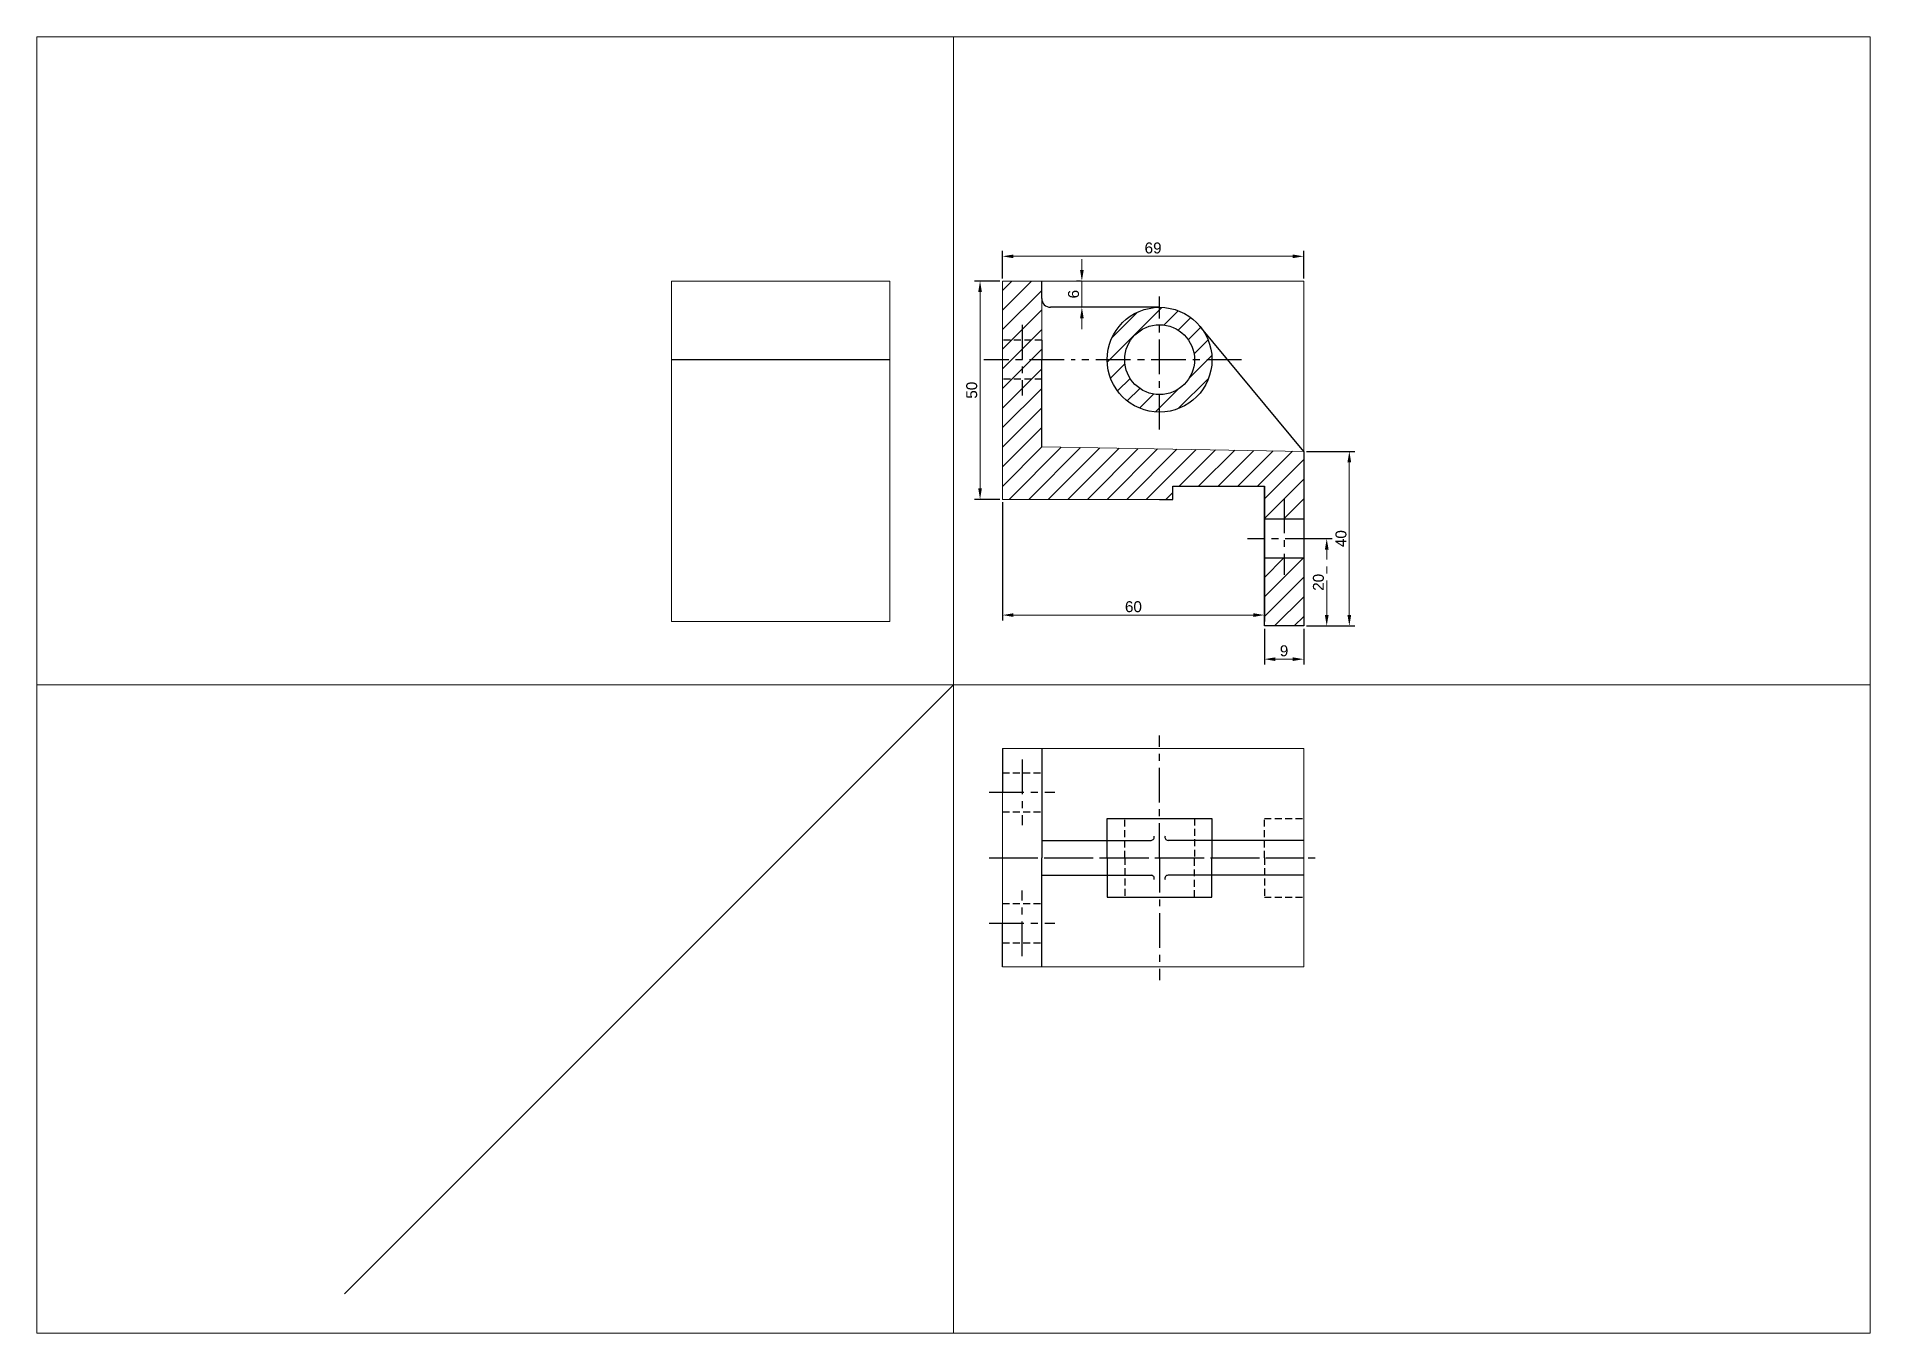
# Model space of a CAD drawing. Header units: millimetres. Extents: x 1544 to 1964, y 252 to 549.
import ezdxf

# ---------------------------------------------------------------- set-up
doc = ezdxf.new("R2010")
doc.units = ezdxf.units.MM
doc.header["$LTSCALE"] = 0.25
doc.linetypes.add('CENTER', pattern=[50.8, 31.75, -6.35, 6.35, -6.35])
doc.linetypes.add('HIDDEN', pattern=[9.525, 6.35, -3.175])
doc.styles.get("Standard").update_dxf_attribs({"font": 'arial.ttf'})
doc.dimstyles.new('ISO-25', dxfattribs={"dimtxt": 2.5, "dimasz": 2.5, "dimexe": 1.25, "dimexo": 0.625, "dimtad": 1, "dimdsep": 46, "dimtxsty": 'Standard', "dimcen": 2.5, "dimadec": 0, "dimazin": 0, "dimtfac": 1, "dimtmove": 0, "dimatfit": 3, "dimfxl": 1, "dimlwd": 9, "dimarcsym": 0})

# ---------------------------------------------------------------- blocks, each defined once
blk = doc.blocks.new('*D2')
at = {"color": 0, "lineweight": -2, "transparency": 16777216}
for p, q in [((1765.02, 492.59), (1759.27, 492.59)), ((1765.02, 442.59), (1759.27, 442.59))]:
    blk.add_line(p, q, dxfattribs=at)
at = {"color": 0, "lineweight": 9, "transparency": 16777216}
blk.add_line((1760.52, 490.09), (1760.52, 445.09), dxfattribs=at)
at = {"color": 0, "transparency": 16777216}
for points in [[(1760.1, 490.09), (1760.94, 490.09), (1760.52, 492.59)], [(1760.1, 445.09), (1760.94, 445.09), (1760.52, 442.59)]]:
    blk.add_solid(points, dxfattribs=at)
at = {"layer": 'Defpoints', "color": 0, "transparency": 16777216}
for p in [(1765.65, 492.59), (1760.52, 442.59), (1765.65, 442.59)]:
    blk.add_point(p, dxfattribs=at)
at = {"color": 0, "transparency": 16777216, "insert": (1758.62, 467.59), "char_height": 2.5, "attachment_point": 5, "rotation": 90}
blk.add_mtext('50', dxfattribs=at)
blk = doc.blocks.new('*D3')
at = {"color": 0, "lineweight": -2, "transparency": 16777216}
for p, q in [((1765.65, 493.21), (1765.65, 499.51)), ((1834.65, 493.21), (1834.65, 499.51))]:
    blk.add_line(p, q, dxfattribs=at)
at = {"color": 0, "lineweight": 9, "transparency": 16777216}
blk.add_line((1832.15, 498.26), (1768.15, 498.26), dxfattribs=at)
at = {"color": 0, "transparency": 16777216}
for points in [[(1768.15, 498.67), (1768.15, 497.84), (1765.65, 498.26)], [(1832.15, 498.67), (1832.15, 497.84), (1834.65, 498.26)]]:
    blk.add_solid(points, dxfattribs=at)
at = {"layer": 'Defpoints', "color": 0, "transparency": 16777216}
for p in [(1765.65, 498.26), (1765.65, 492.59), (1834.65, 492.59)]:
    blk.add_point(p, dxfattribs=at)
at = {"color": 0, "transparency": 16777216, "insert": (1800.15, 500.16), "char_height": 2.5, "attachment_point": 5}
blk.add_mtext('69', dxfattribs=at)
blk = doc.blocks.new('*D4')
at = {"color": 0, "lineweight": 9, "transparency": 16777216}
for p, q in [((1783.84, 495.09), (1783.84, 497.59)), ((1783.84, 486.59), (1783.84, 492.59)), ((1783.84, 484.09), (1783.84, 481.59))]:
    blk.add_line(p, q, dxfattribs=at)
at = {"color": 0, "lineweight": -2, "transparency": 16777216}
for p, q in [((1783.52, 492.59), (1782.59, 492.59)), ((1783.52, 486.59), (1782.59, 486.59))]:
    blk.add_line(p, q, dxfattribs=at)
at = {"color": 0, "transparency": 16777216}
for points in [[(1783.43, 495.09), (1784.26, 495.09), (1783.84, 492.59)], [(1783.43, 484.09), (1784.26, 484.09), (1783.84, 486.59)]]:
    blk.add_solid(points, dxfattribs=at)
at = {"layer": 'Defpoints', "color": 0, "transparency": 16777216}
for p in [(1783.84, 492.59), (1784.14, 492.59), (1784.14, 486.59)]:
    blk.add_point(p, dxfattribs=at)
at = {"color": 0, "transparency": 16777216, "insert": (1781.94, 489.59), "char_height": 2.5, "attachment_point": 5, "rotation": 90}
blk.add_mtext('6', dxfattribs=at)
blk = doc.blocks.new('*D5')
at = {"color": 0, "lineweight": -2, "transparency": 16777216}
for p, q in [((1765.65, 441.96), (1765.65, 414.84)), ((1825.65, 441.96), (1825.65, 414.84))]:
    blk.add_line(p, q, dxfattribs=at)
at = {"color": 0, "lineweight": 9, "transparency": 16777216}
blk.add_line((1768.15, 416.09), (1823.15, 416.09), dxfattribs=at)
at = {"color": 0, "transparency": 16777216}
for points in [[(1768.15, 416.5), (1768.15, 415.67), (1765.65, 416.09)], [(1823.15, 416.5), (1823.15, 415.67), (1825.65, 416.09)]]:
    blk.add_solid(points, dxfattribs=at)
at = {"layer": 'Defpoints', "color": 0, "transparency": 16777216}
for p in [(1765.65, 442.59), (1825.65, 442.59), (1825.65, 416.09)]:
    blk.add_point(p, dxfattribs=at)
at = {"color": 0, "transparency": 16777216, "insert": (1795.65, 417.99), "char_height": 2.5, "attachment_point": 5}
blk.add_mtext('60', dxfattribs=at)
blk = doc.blocks.new('*D6')
at = {"color": 0, "lineweight": -2, "transparency": 16777216}
for p, q in [((1825.65, 412.96), (1825.65, 404.74)), ((1834.65, 412.96), (1834.65, 404.74))]:
    blk.add_line(p, q, dxfattribs=at)
at = {"color": 0, "lineweight": 9, "transparency": 16777216}
blk.add_line((1828.15, 405.99), (1832.15, 405.99), dxfattribs=at)
at = {"color": 0, "transparency": 16777216}
for points in [[(1828.15, 406.4), (1828.15, 405.57), (1825.65, 405.99)], [(1832.15, 406.4), (1832.15, 405.57), (1834.65, 405.99)]]:
    blk.add_solid(points, dxfattribs=at)
at = {"layer": 'Defpoints', "color": 0, "transparency": 16777216}
for p in [(1825.65, 413.59), (1834.65, 413.59), (1834.65, 405.99)]:
    blk.add_point(p, dxfattribs=at)
at = {"color": 0, "transparency": 16777216, "insert": (1830.15, 407.89), "char_height": 2.5, "attachment_point": 5}
blk.add_mtext('9', dxfattribs=at)
blk = doc.blocks.new('*D7')
at = {"color": 0, "lineweight": -2, "transparency": 16777216}
for p, q in [((1835.27, 453.59), (1846.35, 453.59)), ((1835.27, 413.59), (1846.35, 413.59))]:
    blk.add_line(p, q, dxfattribs=at)
at = {"color": 0, "lineweight": 9, "transparency": 16777216}
blk.add_line((1845.1, 451.09), (1845.1, 416.09), dxfattribs=at)
at = {"color": 0, "transparency": 16777216}
for points in [[(1844.68, 451.09), (1845.52, 451.09), (1845.1, 453.59)], [(1844.68, 416.09), (1845.52, 416.09), (1845.1, 413.59)]]:
    blk.add_solid(points, dxfattribs=at)
at = {"layer": 'Defpoints', "color": 0, "transparency": 16777216}
for p in [(1834.65, 453.59), (1834.65, 413.59), (1845.1, 413.59)]:
    blk.add_point(p, dxfattribs=at)
at = {"color": 0, "transparency": 16777216, "insert": (1843.2, 433.59), "char_height": 2.5, "attachment_point": 5, "rotation": 90}
blk.add_mtext('40', dxfattribs=at)
blk = doc.blocks.new('*D8')
at = {"color": 0, "linetype": 'CENTER', "lineweight": -2, "transparency": 16777216}
for p, q in [((1835.27, 433.59), (1841.18, 433.59)), ((1835.27, 413.59), (1841.18, 413.59))]:
    blk.add_line(p, q, dxfattribs=at)
at = {"color": 0, "linetype": 'CENTER', "lineweight": 9, "transparency": 16777216}
blk.add_line((1839.93, 416.09), (1839.93, 431.09), dxfattribs=at)
at = {"color": 0, "linetype": 'CENTER', "transparency": 16777216}
for points in [[(1839.51, 431.09), (1840.35, 431.09), (1839.93, 433.59)], [(1839.51, 416.09), (1840.35, 416.09), (1839.93, 413.59)]]:
    blk.add_solid(points, dxfattribs=at)
at = {"layer": 'Defpoints', "color": 0, "linetype": 'CENTER', "transparency": 16777216}
for p in [(1834.65, 433.59), (1839.93, 433.59), (1834.65, 413.59)]:
    blk.add_point(p, dxfattribs=at)
at = {"color": 0, "linetype": 'CENTER', "transparency": 16777216, "insert": (1838.03, 423.59), "char_height": 2.5, "attachment_point": 5, "rotation": 90}
blk.add_mtext('20', dxfattribs=at)

msp = doc.modelspace()

# ---------------------------------------------------------------- hatches: boundary and pattern name
h = msp.add_hatch()
h.set_pattern_fill('ANSI31', color=256)
h.paths.add_polyline_path([(1834.646, 453.586), (1774.646, 454.586), (1774.646, 470.086), (1765.646, 470.086), (1765.646, 442.586), (1801.646, 442.586), (1804.646, 442.586), (1804.646, 445.586), (1825.646, 445.586), (1825.646, 438.086), (1834.646, 438.086)])
h.paths.add_polyline_path([(1774.646, 492.586), (1765.646, 492.586), (1765.646, 479.086), (1774.646, 479.086)])
h.paths.add_polyline_path([(1774.646, 474.586), (1774.646, 479.086), (1765.646, 479.086), (1765.646, 470.086), (1774.646, 470.086)])
h = msp.add_hatch()
h.set_pattern_fill('ANSI31', color=256)
h.paths.add_polyline_path([(1834.646, 429.086), (1825.646, 429.086), (1825.646, 413.586), (1834.646, 413.586)])
h.paths.add_polyline_path([(1813.646, 474.586), (1809.646, 474.586, -0.4142136), (1801.646, 466.586), (1801.646, 462.586, 0.4142136)], flags=17)
h.paths.add_polyline_path([(1793.646, 474.586), (1789.646, 474.586, 0.4142136), (1801.646, 462.586), (1801.646, 466.586, -0.4142136)], flags=17)
h.paths.add_polyline_path([(1801.646, 482.586), (1801.646, 486.586, 0.4142136), (1789.646, 474.586), (1793.646, 474.586, -0.4142136)], flags=17)
h.paths.add_polyline_path([(1801.646, 486.586), (1801.646, 482.586, -0.4142136), (1809.646, 474.586), (1813.646, 474.586, 0.4142136)], flags=17)

# ---------------------------------------------------------------- linework, layer by layer
at = {"lineweight": 9}
for p, q in [((1754.439, 548.571), (1754.439, 251.571)), ((1689.857, 414.586), (1689.857, 492.586)), ((1739.857, 492.586), (1689.857, 492.586)), ((1739.857, 414.586), (1739.857, 492.586)), ((1834.646, 492.586), (1765.646, 492.586)), ((1765.646, 492.586), (1765.646, 442.586)), ((1765.646, 492.586), (1765.646, 442.586)), ((1765.646, 492.586), (1774.646, 492.586)), ((1774.646, 492.586), (1774.646, 454.586)), ((1834.646, 414.586), (1834.646, 492.586)), ((1774.646, 454.586), (1834.646, 453.586)), ((1765.646, 442.586), (1801.646, 442.586)), ((1739.857, 414.586), (1689.857, 414.586)), ((1544.439, 400.071), (1964.439, 400.071)), ((1754.439, 400.071), (1614.974, 260.606))]:
    msp.add_line(p, q, dxfattribs=at)
for p, q in [((1774.646, 488.586), (1774.646, 492.586)), ((1801.646, 486.586), (1776.646, 486.586)), ((1774.646, 479.086), (1774.646, 474.586)), ((1834.646, 453.586), (1810.883, 482.245)), ((1739.857, 474.586), (1689.857, 474.586)), ((1774.646, 454.586), (1774.646, 474.586)), ((1834.646, 453.586), (1834.646, 413.586)), ((1804.646, 442.586), (1804.646, 445.586)), ((1804.646, 445.586), (1825.646, 445.586)), ((1825.646, 445.586), (1825.646, 414.586)), ((1825.646, 413.586), (1825.646, 445.586)), ((1801.646, 442.586), (1804.646, 442.586)), ((1834.646, 438.086), (1825.646, 438.086)), ((1834.646, 429.086), (1825.646, 429.086)), ((1834.646, 413.586), (1825.646, 413.586)), ((1765.646, 385.489), (1765.646, 375.489)), ((1774.646, 385.489), (1774.646, 360.489)), ((1789.646, 360.489), (1789.646, 369.489)), ((1789.646, 369.489), (1813.646, 369.489)), ((1813.646, 369.489), (1813.646, 360.489)), ((1774.646, 364.489), (1799.721, 364.489)), ((1834.646, 364.489), (1803.57, 364.489)), ((1774.646, 335.489), (1774.646, 360.489)), ((1789.646, 360.489), (1789.646, 351.489)), ((1813.646, 351.489), (1813.646, 360.489)), ((1774.646, 356.489), (1799.721, 356.489)), ((1834.646, 356.489), (1803.57, 356.489)), ((1789.646, 351.489), (1813.646, 351.489)), ((1765.646, 335.489), (1765.646, 345.489))]:
    msp.add_line(p, q)
at = {"linetype": 'CENTER'}
for p, q in [((1801.646, 458.586), (1801.646, 489.057)), ((1770.146, 482.579), (1770.146, 466.377)), ((1779.79, 474.586), (1761.385, 474.586)), ((1820.38, 474.586), (1781.412, 474.586)), ((1830.146, 442.796), (1830.146, 425.297)), ((1838.368, 433.586), (1821.744, 433.586)), ((1801.646, 360.489), (1801.646, 388.489)), ((1770.146, 382.989), (1770.146, 367.989)), ((1762.646, 375.489), (1777.646, 375.489)), ((1762.646, 360.489), (1837.646, 360.489)), ((1765.646, 360.489), (1834.646, 360.489)), ((1801.646, 360.489), (1801.646, 332.489)), ((1770.146, 337.989), (1770.146, 352.989)), ((1762.646, 345.489), (1777.646, 345.489))]:
    msp.add_line(p, q, dxfattribs=at)
at = {"linetype": 'HIDDEN'}
for p, q in [((1774.646, 479.086), (1765.646, 479.086)), ((1774.646, 470.086), (1765.646, 470.086)), ((1765.646, 379.989), (1774.646, 379.989)), ((1765.646, 370.989), (1774.646, 370.989)), ((1793.646, 360.489), (1793.646, 369.489)), ((1809.646, 369.489), (1809.646, 360.489)), ((1825.646, 360.489), (1825.646, 369.489)), ((1825.646, 369.489), (1834.646, 369.489)), ((1793.646, 360.489), (1793.646, 351.489)), ((1809.646, 351.489), (1809.646, 360.489)), ((1825.646, 360.489), (1825.646, 351.489)), ((1765.646, 349.989), (1774.646, 349.989)), ((1825.646, 351.489), (1834.646, 351.489)), ((1765.646, 340.989), (1774.646, 340.989))]:
    msp.add_line(p, q, dxfattribs=at)
at = {"lineweight": 9}
msp.add_lwpolyline([(1544.439, 548.571), (1964.439, 548.571), (1964.439, 251.571), (1544.439, 251.571)], close=True, dxfattribs=at)
for points in [[(1765.646, 360.489), (1765.646, 385.489), (1834.646, 385.489), (1834.646, 360.489)], [(1765.646, 360.489), (1765.646, 335.489), (1834.646, 335.489), (1834.646, 360.489)]]:
    msp.add_lwpolyline(points, dxfattribs=at)
for radius in [12, 8]:
    msp.add_circle((1801.646, 474.586), radius)
for centre, radius, start, end in [((1776.646, 488.586), 2, 180, 270), ((1799.704, 365.219), 0.73, 271.30648, 19.35347), ((1803.587, 365.219), 0.73, 160.64653, 268.69352), ((1799.704, 355.759), 0.73, 340.64653, 88.69352), ((1803.587, 355.759), 0.73, 91.30648, 199.35347)]:
    msp.add_arc(centre, radius, start, end)

# ---------------------------------------------------------------- dimensions: what is measured, and where the dimension line sits
for base, p1, p2, picture, middle in [((1765.646, 498.256), (1834.646, 492.586), (1765.646, 492.586), '*D3', (1800.146, 500.157)), ((1825.646, 416.088), (1765.646, 442.586), (1825.646, 442.586), '*D5', (1795.646, 417.989)), ((1834.646, 405.986), (1825.646, 413.586), (1834.646, 413.586), '*D6', (1830.146, 407.887))]:
    dim = msp.add_linear_dim(base=base, p1=p1, p2=p2, dimstyle='ISO-25')
    dim.commit()
    dim.dimension.update_dxf_attribs({"geometry": picture, "text_midpoint": middle})
for base, p1, p2, picture, middle in [((1783.845, 492.586), (1784.142, 486.586), (1784.142, 492.586), '*D4', (1781.943, 489.586)), ((1760.521, 442.586), (1765.646, 492.586), (1765.646, 442.586), '*D2', (1758.619, 467.586)), ((1845.102, 413.586), (1834.646, 453.586), (1834.646, 413.586), '*D7', (1843.2, 433.586))]:
    dim = msp.add_linear_dim(base=base, p1=p1, p2=p2, angle=90, dimstyle='ISO-25')
    dim.commit()
    dim.dimension.update_dxf_attribs({"geometry": picture, "text_midpoint": middle})
at = {"linetype": 'CENTER'}
dim = msp.add_linear_dim(base=(1839.931, 433.586), p1=(1834.646, 413.586), p2=(1834.646, 433.586), angle=90, dimstyle='ISO-25', dxfattribs=at)
dim.commit()
dim.dimension.update_dxf_attribs({"geometry": '*D8', "text_midpoint": (1838.029, 423.586)})

doc.saveas('drawing.dxf')
